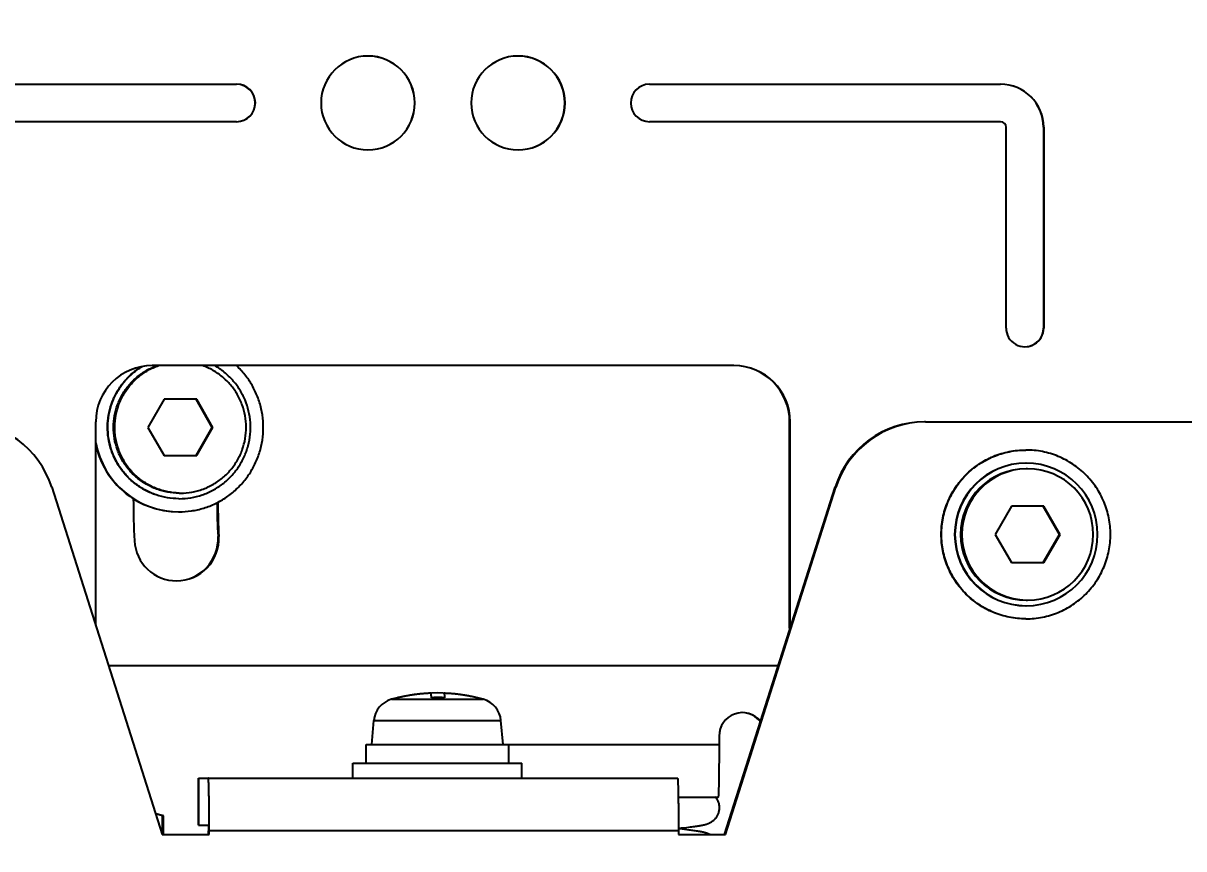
# Model space of a CAD drawing. Header units: millimetres. Extents: x 0 to 841, y 0 to 594.
# Drawn here: x 147.9 to 209.7, y 312.2 to 356.2 of the extents above; entities that cross this region are included whole.
import ezdxf

# ---------------------------------------------------------------- set-up
doc = ezdxf.new("R2010")
doc.units = ezdxf.units.MM
doc.header["$LTSCALE"] = 46.255
doc.layers.get('0').update_dxf_attribs({"linetype": 'CONTINUOUS'})
for name, color, linetype in [('3_ALL_AXIS', 7, 'CONTINUOUS'), ('AXIS', 7, 'CONTINUOUS'), ('CURVE', 7, 'CONTINUOUS')]:
    doc.layers.add(name, color=color, linetype=linetype)
doc.styles.get("Standard").update_dxf_attribs({"font": 'txt', "width": 0.8})
doc.dimstyles.new('DIMSTYLE_2', dxfattribs={"dimtxt": 2.5, "dimasz": 2.5, "dimexe": 2, "dimexo": 0.5, "dimtad": 1, "dimdec": 3, "dimdsep": 46, "dimtxsty": 'STANDARD', "dimblk": 'OPEN', "dimblk1": 'OPEN', "dimblk2": 'OPEN', "dimcen": 0.09, "dimadec": 0, "dimazin": 0, "dimtp": 0.5, "dimtm": 0.5, "dimtfac": 1, "dimtdec": 3, "dimtofl": 0, "dimtmove": 0, "dimatfit": 3, "dimldrblk": 'OPEN', "dimfxl": 1, "dimtolj": 1, "dimarcsym": 0})

# ---------------------------------------------------------------- blocks, each defined once
blk = doc.blocks.new('_OPEN')
at = {"color": 0, "linetype": 'BYBLOCK'}
for p, q in [((0, 0), (-1, 0.2)), ((-1, -0.2), (0, 0)), ((-1, 0), (0, 0))]:
    blk.add_line(p, q, dxfattribs=at)
blk = doc.blocks.new('*D1')
at = {"color": 2, "linetype": 'CONTINUOUS'}
for p, q in [((99.41, 256.965), (99.41, 468.591)), ((241.389, 391.465), (241.389, 468.591)), ((99.41, 466.591), (170.399, 466.591)), ((241.389, 466.591), (170.399, 466.591))]:
    blk.add_line(p, q, dxfattribs=at)
at = {"color": 2, "linetype": 'CONTINUOUS', "xscale": 2.5, "yscale": 2.5, "zscale": 2.5, "rotation": 180}
blk.add_blockref('_OPEN', (99.41, 466.591), dxfattribs=at)
at = {"color": 2, "linetype": 'CONTINUOUS', "xscale": 2.5, "yscale": 2.5, "zscale": 2.5}
blk.add_blockref('_OPEN', (241.389, 466.591), dxfattribs=at)
at = {"color": 2, "linetype": 'CONTINUOUS', "insert": (168.399, 469.716), "char_height": 2.5, "width": 10, "attachment_point": 2, "line_spacing_factor": 0.9}
blk.add_mtext('142\\P[5.6]', dxfattribs=at)
blk = doc.blocks.new('*D7')
at = {"color": 2, "linetype": 'CONTINUOUS'}
for p, q in [((117.517, 436.465), (24.788, 436.465)), ((26.788, 436.465), (26.788, 298.715)), ((26.788, 160.965), (26.788, 298.715)), ((209.211, 160.965), (24.788, 160.965))]:
    blk.add_line(p, q, dxfattribs=at)
at = {"color": 2, "linetype": 'CONTINUOUS', "xscale": 2.5, "yscale": 2.5, "zscale": 2.5}
for p, rotation in [((26.788, 436.465), 90), ((26.788, 160.965), 270)]:
    blk.add_blockref('_OPEN', p, dxfattribs=dict(at, rotation=rotation))
at = {"color": 2, "linetype": 'CONTINUOUS', "insert": (23.663, 297.715), "char_height": 2.5, "width": 12, "attachment_point": 2, "rotation": 90, "line_spacing_factor": 0.9}
blk.add_mtext('275,5\\P[10.8]', dxfattribs=at)

msp = doc.modelspace()

# ---------------------------------------------------------------- linework, layer by layer
at = {"color": 7, "linetype": 'CONTINUOUS'}
for p, q in [((140.56897, 352.96521), (159.26612, 352.96521)), ((181.26277, 352.96521), (199.95992, 352.96521)), ((159.26612, 350.96521), (140.56897, 350.96521)), ((199.95992, 350.96521), (181.26277, 350.96521)), ((200.25988, 339.96521), (200.25988, 350.66521)), ((202.25085, 350.66521), (202.25085, 339.96521)), ((202.25085, 350.66521), (202.25957, 350.66521)), ((202.25957, 350.66521), (202.25957, 339.96521)), ((202.25957, 339.96521), (202.25085, 339.96521)), ((185.76209, 337.96521), (154.76681, 337.96521)), ((155.41308, 336.16933), (154.54719, 334.66933)), ((157.14487, 336.16933), (155.41308, 336.16933)), ((157.97237, 334.66933), (157.10647, 336.16933)), ((158.01076, 334.66933), (157.14487, 336.16933)), ((151.76726, 324.10236), (151.76726, 334.96521)), ((154.54719, 334.66933), (155.41308, 333.16933)), ((157.10647, 333.16933), (157.97237, 334.66933)), ((157.14487, 333.16933), (158.01076, 334.66933)), ((158.01076, 334.66933), (157.97237, 334.66933)), ((188.72672, 323.96521), (188.72672, 334.96521)), ((188.76163, 334.96521), (188.72672, 334.96521)), ((188.76163, 323.96521), (188.76163, 334.96521)), ((195.96026, 334.96521), (215.38412, 334.96521)), ((155.41308, 333.16933), (157.14487, 333.16933)), ((149.4198, 331.48123), (155.31036, 312.96521)), ((185.26216, 312.96521), (191.15273, 331.48123)), ((185.30579, 312.96521), (191.19636, 331.48123)), ((191.15273, 331.48123), (191.19636, 331.48123)), ((200.53869, 330.46521), (199.67279, 328.96521)), ((202.27047, 330.46521), (200.53869, 330.46521)), ((203.09797, 328.96521), (202.23208, 330.46521)), ((203.13637, 328.96521), (202.27047, 330.46521)), ((199.67279, 328.96521), (200.53869, 327.46521)), ((202.23208, 327.46521), (203.09797, 328.96521)), ((202.27047, 327.46521), (203.13637, 328.96521)), ((203.13637, 328.96521), (203.09797, 328.96521)), ((200.53869, 327.46521), (202.27047, 327.46521)), ((188.76163, 323.96521), (188.72672, 323.96521)), ((188.12536, 321.96521), (152.44716, 321.96521)), ((184.968, 318.21521), (184.968, 317.76521)), ((173.76333, 317.76521), (184.968, 317.76521)), ((157.23215, 313.46521), (157.23215, 315.96521)), ((157.23215, 315.96521), (182.75731, 315.96521)), ((157.23405, 315.96521), (157.23405, 313.46521)), ((182.79474, 314.96521), (184.91913, 314.96521)), ((155.37251, 313.96521), (154.95679, 314.07662)), ((155.32888, 313.96521), (154.96085, 314.06384)), ((155.32888, 312.96521), (155.32888, 313.96521)), ((155.37251, 313.96521), (155.32888, 313.96521)), ((155.37251, 312.96521), (155.37251, 313.96521)), ((157.23215, 313.46521), (157.76111, 313.46521)), ((155.31036, 312.96521), (157.80998, 312.96521)), ((157.76635, 312.96521), (157.76635, 313.16521)), ((157.80998, 312.96521), (157.80998, 313.16521)), ((182.80617, 313.16521), (157.80998, 313.16521)), ((182.80611, 313.3032), (182.95705, 313.31759)), ((182.99404, 313.24679), (182.80614, 313.26481)), ((182.80617, 313.16521), (182.80617, 312.96521)), ((182.80617, 312.96521), (185.30579, 312.96521)), ((182.95705, 313.31759), (183.10368, 313.33228)), ((183.12574, 313.23345), (182.99404, 313.24679)), ((183.10368, 313.33228), (183.23946, 313.34665)), ((183.24974, 313.22024), (183.12574, 313.23345)), ((183.23946, 313.34665), (183.36505, 313.36071)), ((183.36624, 313.20716), (183.24974, 313.22024)), ((183.36505, 313.36071), (183.44346, 313.36994)), ((183.43986, 313.1985), (183.36624, 313.20716)), ((183.51032, 313.18988), (183.43986, 313.1985)), ((183.44346, 313.36994), (183.51784, 313.37907)), ((183.57772, 313.18128), (183.51032, 313.18988)), ((183.51784, 313.37907), (183.58839, 313.38812)), ((183.64216, 313.17272), (183.57772, 313.18128)), ((183.58839, 313.38812), (183.65529, 313.39709)), ((183.70374, 313.16415), (183.64216, 313.17272)), ((183.65529, 313.39709), (183.71872, 313.406)), ((183.76257, 313.15559), (183.70374, 313.16415)), ((183.71872, 313.406), (183.7789, 313.41487)), ((183.81879, 313.14699), (183.76257, 313.15559)), ((183.7789, 313.41487), (183.83601, 313.42374)), ((183.83601, 313.42374), (183.89026, 313.43261))]:
    msp.add_line(p, q, dxfattribs=at)
for points in [[(184.99447, 314.40067), (184.99415, 314.42413), (184.99212, 314.46423), (184.98822, 314.5044), (184.98241, 314.54464), (184.97469, 314.58479), (184.96512, 314.62445), (184.95374, 314.66356), (184.94058, 314.70203), (184.92575, 314.73953), (184.90934, 314.776), (184.89143, 314.8114), (184.87226, 314.84543), (184.85195, 314.87805), (184.83061, 314.90928), (184.80847, 314.93892), (184.78717, 314.96521)], [(183.89026, 313.43261), (183.91639, 313.43707), (183.94191, 313.44154), (183.96682, 313.44604), (183.99118, 313.45057), (184.015, 313.45513), (184.03831, 313.45974), (184.06117, 313.46441), (184.08358, 313.46914), (184.10556, 313.47393), (184.1272, 313.47882), (184.1485, 313.4838), (184.1695, 313.48889), (184.19029, 313.49413), (184.21088, 313.49952), (184.2313, 313.50508), (184.25168, 313.51086), (184.27203, 313.51688), (184.29238, 313.52317), (184.31288, 313.5298), (184.33358, 313.53681), (184.35444, 313.54422), (184.3756, 313.55213), (184.39705, 313.56057), (184.4188, 313.5696), (184.44099, 313.57933), (184.46366, 313.58986), (184.48676, 313.60122), (184.51029, 313.61351), (184.53428, 313.62684), (184.55865, 313.64125), (184.58326, 313.65676), (184.60804, 313.67344), (184.63297, 313.69136), (184.6579, 313.71055), (184.68275, 313.73106), (184.70747, 313.75296), (184.73195, 313.7763), (184.7561, 313.80114), (184.77982, 313.82752), (184.80301, 313.85549), (184.8256, 313.88513), (184.84742, 313.91641), (184.86822, 313.94916), (184.8879, 313.9834), (184.90632, 314.01908), (184.92323, 314.0559), (184.93852, 314.0938), (184.95212, 314.13272), (184.96389, 314.17231), (184.9738, 314.2125), (184.98181, 314.2532), (184.98785, 314.294), (184.99194, 314.3347), (184.99409, 314.37533), (184.99447, 314.40068)], [(184.48984, 312.96521), (184.46764, 312.97624), (184.44503, 312.98685), (184.42288, 312.99666), (184.40117, 313.00577), (184.37975, 313.01428), (184.35861, 313.02226), (184.33775, 313.02975), (184.31707, 313.03682), (184.29657, 313.04351), (184.27622, 313.04986), (184.25587, 313.05593), (184.2355, 313.06176), (184.21511, 313.06736), (184.19457, 313.07278), (184.17384, 313.07804), (184.15294, 313.08315), (184.13175, 313.08814), (184.11026, 313.09303), (184.08846, 313.09782), (184.06628, 313.10254), (184.04369, 313.10718), (184.0207, 313.11176), (183.99724, 313.11629), (183.97332, 313.12078), (183.94892, 313.12522), (183.92399, 313.12962), (183.89854, 313.134), (183.87255, 313.13835), (183.81879, 313.14699)]]:
    msp.add_lwpolyline(points, dxfattribs=at)
for centre, radius, start, end in [((159.26596, 351.96521), 1.00002, 270.009072, 89.990928), ((159.25724, 351.96521), 1.00002, 270.509084, 89.490916), ((181.26293, 351.96521), 1.00002, 90.5090459, 269.990892), ((181.26277, 351.96616), 0.99905, 90.0000238, 90.5004371), ((199.95973, 350.6654), 2.29982, 359.9951363, 89.9951356), ((199.951, 350.6654), 2.29983, 359.9951611, 89.7777156), ((199.9599, 350.66523), 0.29998, 359.9953337, 89.9953331), ((201.25964, 339.96512), 0.99992, 179.9951473, 0.0048527), ((201.25091, 339.96512), 0.99993, 270.5049394, 0.0047967), ((154.76706, 334.96546), 2.99977, 90.0048644, 180.0048637), ((185.72692, 334.96546), 2.99978, 359.9952118, 89.3283521), ((185.76183, 334.96546), 2.99977, 359.9951363, 89.9951356), ((144.65564, 329.96591), 4.99932, 17.6440606, 89.9970439), ((195.91689, 329.96591), 4.99932, 90.0029561, 162.3559394), ((195.96052, 329.96591), 4.99932, 90.503043, 162.3558975), ((195.96026, 329.96885), 4.99636, 90.0000199, 90.5003369), ((156.19201, 334.6688), 4.4995, 190.4359572, 269.8185271), ((156.17848, 334.66912), 4.50002, 191.358772, 237.5902065), ((201.31732, 328.97529), 4.48992, 90.0000047, 90.178119), ((201.31793, 328.96521), 3.8001, 90.0091517, 269.9908483), ((201.33538, 328.96521), 3.8001, 90.2722597, 269.7277403), ((201.33477, 328.974), 3.79121, 90.0000107, 90.2636863), ((201.33416, 328.96521), 3.8001, 270.0091559, 89.9908441), ((201.33533, 328.96521), 3.50009, 90.0091559, 269.9908441), ((156.17779, 334.6682), 4.49888, 237.5914339, 269.999479), ((156.20917, 334.66053), 3.79121, 269.7363137, 269.9999893), ((156.19171, 334.65925), 4.48992, 269.821881, 269.9999953), ((201.33477, 328.95642), 3.79121, 269.7363137, 269.9999893), ((193.72734, 323.96522), 5.00062, 180.0000788, 181.212149), ((201.31732, 328.95513), 4.48992, 269.821881, 269.9999953), ((186.21779, 318.21547), 1.24974, 39.3283592, 180.0048571), ((186.17415, 318.21546), 1.24975, 37.0254755, 87.9995281)]:
    msp.add_arc(centre, radius, start, end, dxfattribs=at)
for points, knots in [([(156.19171, 330.86933), (155.98657, 330.86933), (155.57552, 330.90271), (154.97573, 331.05159), (154.40768, 331.2954), (153.88648, 331.62772), (153.42575, 332.03983), (153.03759, 332.52094), (152.73217, 333.05841), (152.51753, 333.63814), (152.39927, 334.24492), (152.38052, 334.86284), (152.46174, 335.47568), (152.64084, 336.06737), (152.91307, 336.62238), (153.27137, 337.12617), (153.70614, 337.56541), (154.03982, 337.80781), (154.21501, 337.91455)], [0, 0, 0, 0, 0.06249549, 0.12498943, 0.18748536, 0.24998256, 0.31248119, 0.37498139, 0.437483, 0.49998579, 0.56248938, 0.62499331, 0.68749709, 0.75000023, 0.81250233, 0.87500306, 0.9375023, 1, 1, 1, 1]), ([(156.19172, 330.86937), (155.98679, 330.87031), (155.57631, 330.9055), (154.97779, 331.05685), (154.41135, 331.30276), (153.89202, 331.63683), (153.43335, 332.05029), (153.04736, 332.53233), (152.74415, 333.07031), (152.53166, 333.65016), (152.41546, 334.2567), (152.39858, 334.87403), (152.48148, 335.48601), (152.66197, 336.07661), (152.93533, 336.63035), (153.29444, 337.13277), (153.72972, 337.57062), (154.06355, 337.81209), (154.23877, 337.91838)], [0, 0, 0, 0, 0.06249649, 0.12499021, 0.18748614, 0.24998331, 0.31248193, 0.37498208, 0.43748366, 0.4999864, 0.56248994, 0.62499381, 0.6874975, 0.75000057, 0.81250257, 0.87500323, 0.93750237, 1, 1, 1, 1]), ([(156.20916, 331.16933), (156.00538, 331.16933), (155.69874, 331.19622), (155.30034, 331.28481), (154.91109, 331.4078), (154.44692, 331.62479), (153.94412, 331.97794), (153.51037, 332.41325), (153.159, 332.91741), (152.90071, 333.47503), (152.74338, 334.06909), (152.69183, 334.68148), (152.74761, 335.29349), (152.90904, 335.88645), (153.17118, 336.44229), (153.52598, 336.94396), (153.89017, 337.30441), (154.21541, 337.55115), (154.56083, 337.76856), (154.84058, 337.89701), (155.03249, 337.96554)], [0, 0, 0, 0, 0.06248828, 0.09376078, 0.12503498, 0.18752389, 0.25001427, 0.31250627, 0.3749999, 0.43749496, 0.49999107, 0.56248775, 0.6249844, 0.68748049, 0.7499755, 0.81246906, 0.87496099, 0.90623625, 0.93751112, 1, 1, 1, 1]), ([(156.19171, 330.16933), (156.41579, 330.16933), (156.86465, 330.20293), (157.52235, 330.35305), (158.1505, 330.59949), (158.73488, 330.9368), (159.26251, 331.35741), (159.7216, 331.85195), (160.10188, 332.40937), (160.39489, 333.01724), (160.59409, 333.66199), (160.695, 334.32922), (160.69541, 335.00405), (160.59529, 335.6714), (160.39687, 336.31638), (160.10456, 336.92462), (159.72503, 337.48242), (159.41915, 337.81269), (159.25503, 337.96527)], [0, 0, 0, 0, 0.0624954, 0.12498884, 0.18748454, 0.24998117, 0.31247911, 0.37497846, 0.4374792, 0.49998117, 0.5624841, 0.62498765, 0.68749142, 0.74999497, 0.81249791, 0.87499989, 0.93750063, 1, 1, 1, 1]), ([(156.20916, 330.86933), (156.4164, 330.86933), (156.83166, 330.90339), (157.43724, 331.05532), (158.01011, 331.30401), (158.53471, 331.6428), (158.99707, 332.06261), (159.38478, 332.55223), (159.68747, 333.09851), (159.89703, 333.68686), (160.00785, 334.30151), (160.01698, 334.92601), (159.92415, 335.54363), (159.73186, 336.13785), (159.44526, 336.69275), (159.07199, 337.19349), (158.62221, 337.62658), (158.27891, 337.86272), (158.09914, 337.96582)], [0, 0, 0, 0, 0.06249564, 0.12498946, 0.18748549, 0.24998277, 0.31248151, 0.37498181, 0.43748355, 0.49998644, 0.56249012, 0.62499408, 0.68749784, 0.75000091, 0.81250287, 0.87500345, 0.93750247, 1, 1, 1, 1]), ([(201.30336, 324.46521), (201.00935, 324.46521), (200.56657, 324.50883), (199.9952, 324.65207), (199.44039, 324.85054), (198.78752, 325.19943), (198.21539, 325.6692), (197.81976, 326.10586), (197.46873, 326.57914), (197.11967, 327.23212), (196.86207, 328.08163), (196.77503, 328.96521), (196.86207, 329.84879), (197.11967, 330.69829), (197.46873, 331.35128), (197.81976, 331.82455), (198.21539, 332.26122), (198.78752, 332.73098), (199.44039, 333.07987), (199.9952, 333.27834), (200.56657, 333.42159), (201.00935, 333.46521), (201.30336, 333.46521)], [0, 0, 0, 0, 0.06247693, 0.0937525, 0.12502912, 0.18750758, 0.24998782, 0.28126632, 0.31254527, 0.37502906, 0.43751416, 0.5, 0.56248584, 0.62497094, 0.68745473, 0.71873368, 0.75001218, 0.81249242, 0.87497088, 0.9062475, 0.93752307, 1, 1, 1, 1]), ([(201.30336, 324.46523), (201.00993, 324.46614), (200.56816, 324.51096), (199.9983, 324.65541), (199.44507, 324.85483), (198.79424, 325.20442), (198.22408, 325.67424), (197.82986, 326.11062), (197.48013, 326.5834), (197.13239, 327.23541), (196.8758, 328.08337), (196.78911, 328.96521), (196.8758, 329.84704), (197.13239, 330.695), (197.48013, 331.34702), (197.82986, 331.8198), (198.22408, 332.25618), (198.79424, 332.726), (199.44507, 333.07558), (199.9983, 333.275), (200.56816, 333.41946), (201.00993, 333.46427), (201.30336, 333.46519)], [0, 0, 0, 0, 0.06247738, 0.09375287, 0.12502934, 0.18750782, 0.24998808, 0.28126643, 0.31254524, 0.37502905, 0.43751416, 0.5, 0.56248584, 0.62497095, 0.68745476, 0.71873357, 0.75001192, 0.81249218, 0.87497066, 0.90624713, 0.93752262, 1, 1, 1, 1]), ([(201.31732, 324.46521), (201.61133, 324.46521), (202.05411, 324.50883), (202.62547, 324.65207), (203.18029, 324.85054), (203.83316, 325.19943), (204.40528, 325.6692), (204.80092, 326.10586), (205.15194, 326.57914), (205.50101, 327.23212), (205.75861, 328.08163), (205.84565, 328.96521), (205.75861, 329.84879), (205.50101, 330.69829), (205.15194, 331.35128), (204.80092, 331.82455), (204.40528, 332.26122), (203.83316, 332.73098), (203.18029, 333.07987), (202.62547, 333.27834), (202.05411, 333.42159), (201.61133, 333.46521), (201.31732, 333.46521)], [0, 0, 0, 0, 0.06247693, 0.0937525, 0.12502912, 0.18750758, 0.24998782, 0.28126632, 0.31254527, 0.37502906, 0.43751416, 0.5, 0.56248584, 0.62497094, 0.68745473, 0.71873368, 0.75001218, 0.81249242, 0.87497088, 0.9062475, 0.93752307, 1, 1, 1, 1]), ([(184.968, 317.76521), (184.968, 317.58312), (184.9674, 317.22595), (184.96512, 316.78598), (184.96236, 316.44953), (184.95992, 316.2146), (184.95709, 315.99461), (184.95391, 315.79166), (184.9504, 315.60772), (184.94661, 315.44456), (184.94312, 315.32231), (184.94015, 315.23607), (184.93797, 315.18042), (184.93576, 315.13099), (184.93351, 315.08792), (184.93123, 315.05128), (184.92896, 315.0212), (184.92666, 314.99767), (184.92448, 314.9809), (184.9224, 314.97087), (184.92077, 314.96642), (184.91962, 314.96521), (184.91913, 314.96521)], [0, 0, 0, 0, 0.19494952, 0.38240977, 0.471062, 0.55517925, 0.63395192, 0.706622, 0.7724902, 0.8309233, 0.88135988, 0.9034252, 0.92331643, 0.94098629, 0.9563929, 0.96950029, 0.98027898, 0.98870649, 0.99477011, 0.99847786, 0.99947679, 1, 1, 1, 1]), ([(157.80998, 313.16521), (157.80998, 313.34729), (157.80938, 313.70447), (157.8071, 314.14444), (157.80434, 314.48088), (157.8019, 314.71581), (157.79907, 314.93581), (157.79589, 315.13876), (157.79238, 315.3227), (157.78859, 315.48586), (157.7851, 315.60811), (157.78213, 315.69435), (157.77995, 315.75), (157.77774, 315.79942), (157.77549, 315.8425), (157.77321, 315.87914), (157.77094, 315.90922), (157.76864, 315.93275), (157.76646, 315.94952), (157.76438, 315.95955), (157.76275, 315.964), (157.7616, 315.96521), (157.76111, 315.96521)], [0, 0, 0, 0, 0.19494945, 0.38240978, 0.47106197, 0.55517927, 0.63395194, 0.70662194, 0.77249023, 0.83092333, 0.88135983, 0.90342522, 0.92331645, 0.94098625, 0.95639291, 0.96950031, 0.98027895, 0.9887065, 0.99477012, 0.99847786, 0.99947679, 1, 1, 1, 1]), ([(182.75731, 315.96521), (182.7578, 315.96521), (182.75895, 315.964), (182.76057, 315.95955), (182.76266, 315.94952), (182.76483, 315.93275), (182.76713, 315.90922), (182.76941, 315.87914), (182.77168, 315.8425), (182.77393, 315.79942), (182.77615, 315.75), (182.77832, 315.69435), (182.78129, 315.60811), (182.78479, 315.48586), (182.78858, 315.3227), (182.79208, 315.13876), (182.79526, 314.93581), (182.79809, 314.71581), (182.80053, 314.48088), (182.80329, 314.14444), (182.80557, 313.70447), (182.80617, 313.34729), (182.80617, 313.16521)], [0, 0, 0, 0, 0.00052321, 0.00152214, 0.00522988, 0.0112935, 0.01972105, 0.03049969, 0.04360709, 0.05901375, 0.07668355, 0.09657478, 0.11864017, 0.16907667, 0.22750977, 0.29337806, 0.36604806, 0.44482073, 0.52893803, 0.61759022, 0.80505055, 1, 1, 1, 1]), ([(157.76111, 313.46521), (157.76126, 313.46521), (157.76147, 313.46454), (157.76168, 313.46359), (157.76193, 313.4617), (157.76229, 313.45793), (157.76271, 313.45136), (157.76318, 313.44149), (157.76363, 313.42894), (157.76406, 313.41385), (157.76447, 313.39637), (157.76499, 313.36878), (157.76553, 313.32975), (157.766, 313.27854), (157.76629, 313.22299), (157.76635, 313.18472), (157.76635, 313.16521)], [0, 0, 0, 0, 0.00147731, 0.00518502, 0.01124872, 0.0196772, 0.04356344, 0.07664077, 0.1185996, 0.16903876, 0.22747425, 0.29334526, 0.44479541, 0.61757235, 0.80503747, 1, 1, 1, 1])]:
    msp.add_open_spline(points, degree=3, knots=knots, dxfattribs=at)
at = {"layer": '3_ALL_AXIS', "color": 7, "linetype": 'CONTINUOUS'}
for p, q in [((158.32086, 328.85869), (158.27723, 328.85869)), ((166.16339, 316.76521), (166.16339, 317.76521)), ((166.16345, 317.76521), (173.76333, 317.76521)), ((173.76339, 316.76521), (173.76339, 317.76521)), ((165.46339, 315.96521), (165.46339, 316.76521)), ((165.46346, 316.76521), (174.46332, 316.76521)), ((174.46339, 315.96521), (174.46339, 316.76521))]:
    msp.add_line(p, q, dxfattribs=at)
for centre, radius, start, end in [((166.26527, 351.96542), 2.49981, 90.0048643, 180.0048636), ((166.26484, 351.96542), 2.49981, 359.9951364, 89.9951357), ((166.25612, 351.96542), 2.49981, 359.9951604, 89.7950973), ((174.26405, 351.96542), 2.49981, 90.0048643, 180.0048636), ((174.26363, 351.96542), 2.49981, 359.9951364, 89.9951357), ((174.2549, 351.96542), 2.49981, 359.9951604, 89.7950973), ((166.26527, 351.965), 2.49981, 179.9951364, 269.9951357), ((166.25612, 351.965), 2.49981, 270.2049027, 0.0048396), ((166.26484, 351.965), 2.49981, 270.0048643, 0.0048636), ((174.26405, 351.965), 2.49981, 179.9951364, 269.9951357), ((174.2549, 351.965), 2.49981, 270.2049027, 0.0048396), ((174.26363, 351.965), 2.49981, 270.0048643, 0.0048636), ((201.40515, 328.96521), 3.5001, 91.1519531, 268.8480469), ((201.40459, 328.97117), 3.49404, 90.0001959, 91.1447825), ((201.40402, 328.96521), 3.50009, 270.009157, 89.990843), ((198.53026, 330.9654), 44.76387, 180.121696, 182.9993162), ((156.27899, 334.66337), 3.49404, 268.8552175, 269.9998041), ((198.4831, 330.96536), 40.26102, 180.4413383, 182.9993887), ((198.52685, 330.96536), 40.26114, 180.4101657, 182.9993829), ((156.07446, 328.74072), 2.24981, 182.994855, 269.9951549), ((156.03044, 328.74076), 2.24986, 271.1161212, 3.0044135), ((156.07408, 328.74076), 2.24985, 270.0048966, 3.0045406), ((201.40459, 328.95925), 3.49404, 268.8552175, 269.9998041)]:
    msp.add_arc(centre, radius, start, end, dxfattribs=at)
for points, knots in [([(156.20918, 331.17002), (156.00686, 331.17407), (155.70295, 331.20664), (155.30904, 331.30189), (154.92475, 331.43088), (154.46758, 331.65408), (153.97389, 332.0125), (153.54948, 332.4509), (153.20723, 332.95605), (152.95741, 333.51275), (152.80755, 334.10425), (152.76214, 334.71276), (152.82256, 335.31996), (152.98698, 335.90759), (153.25047, 336.45795), (153.60508, 336.95449), (154.0402, 337.38228), (154.54252, 337.72837), (154.91267, 337.89789), (155.10326, 337.96588)], [0, 0, 0, 0, 0.06249501, 0.0937689, 0.12504457, 0.18753713, 0.25003121, 0.31252689, 0.37502419, 0.43752287, 0.5000226, 0.56252283, 0.62502303, 0.68752263, 0.75002114, 0.81251822, 0.87501365, 0.93750752, 1, 1, 1, 1]), ([(156.27897, 331.16933), (156.48278, 331.16933), (156.78945, 331.19623), (157.18789, 331.28483), (157.57718, 331.40785), (158.04138, 331.62488), (158.54421, 331.9781), (158.97798, 332.4135), (159.32933, 332.91774), (159.58759, 333.47545), (159.74484, 334.0696), (159.79631, 334.68205), (159.74041, 335.29412), (159.57887, 335.88712), (159.31657, 336.44295), (158.96163, 336.9446), (158.59731, 337.30499), (158.27197, 337.55168), (157.92646, 337.76901), (157.64664, 337.8974), (157.45469, 337.96588)], [0, 0, 0, 0, 0.06248845, 0.09376081, 0.12503494, 0.18752388, 0.25001427, 0.31250625, 0.37499989, 0.43749493, 0.49999105, 0.56248771, 0.62498437, 0.68748045, 0.74997544, 0.81246901, 0.87496092, 0.90623618, 0.93751107, 1, 1, 1, 1])]:
    msp.add_open_spline(points, degree=3, knots=knots, dxfattribs=at)
at = {"layer": 'AXIS', "color": 7, "linetype": 'CONTINUOUS'}
for p, q in [((167.51638, 320.17616), (172.4104, 320.17616)), ((166.46339, 317.76521), (166.57479, 319.03844)), ((166.57479, 319.03844), (173.352, 319.03844)), ((173.46339, 317.76521), (173.352, 319.03844))]:
    msp.add_line(p, q, dxfattribs=at)
for centre, radius, start, end in [((169.96339, 311.51521), 9, 74.223231, 105.776769), ((167.86984, 318.92514), 1.3, 105.776769, 175), ((172.05695, 318.92514), 1.3, 5, 74.223231)]:
    msp.add_arc(centre, radius, start, end, dxfattribs=at)
at = {"layer": 'CURVE', "color": 40, "linetype": 'CONTINUOUS'}
msp.add_open_spline([(167.86982, 320.25978), (167.86876, 320.26201), (167.86662, 320.26604), (167.86449, 320.26667), (167.86307, 320.2667)], degree=3, dxfattribs=at)
for points, knots in [([(169.61955, 320.50159), (169.5843, 320.49966), (169.51378, 320.49582), (169.42565, 320.49092), (169.36394, 320.48768), (169.3287, 320.48554), (169.29353, 320.48229), (169.24955, 320.4786), (169.19679, 320.47401), (169.15281, 320.47022), (169.11764, 320.46719), (169.09563, 320.46529), (169.07808, 320.46378), (169.067, 320.4628), (169.05839, 320.46212), (169.04883, 320.46103), (169.03168, 320.45894), (169.0074, 320.45605), (168.96842, 320.45137), (168.91974, 320.44555), (168.87104, 320.43971), (168.83209, 320.43504), (168.80286, 320.43155), (168.77855, 320.42862), (168.76145, 320.42659), (168.7518, 320.42541), (168.74422, 320.42458), (168.73795, 320.42353), (168.72914, 320.4222), (168.71393, 320.41985), (168.69208, 320.41651), (168.66592, 320.41248), (168.63101, 320.40712), (168.58739, 320.40043), (168.53504, 320.39236), (168.4914, 320.38576), (168.45654, 320.38019), (168.42186, 320.37352), (168.37845, 320.36555), (168.32638, 320.35584), (168.28298, 320.34778), (168.24828, 320.34133), (168.22656, 320.33728), (168.20925, 320.33408), (168.19828, 320.33201), (168.18984, 320.3305), (168.1826, 320.32895), (168.1751, 320.32728), (168.16023, 320.324), (168.13788, 320.31905), (168.1081, 320.31247), (168.07831, 320.30588), (168.0386, 320.2971), (167.9691, 320.28173), (167.90953, 320.26856), (167.86982, 320.25978)], [0, 0, 0, 0, 0.0625, 0.125, 0.15625, 0.171875, 0.1875, 0.21875, 0.25, 0.28125, 0.296875, 0.3125, 0.3203125, 0.328125, 0.33203125, 0.3359375, 0.34375, 0.359375, 0.375, 0.40625, 0.4375, 0.453125, 0.46875, 0.484375, 0.4921875, 0.49609375, 0.5, 0.50390625, 0.5078125, 0.515625, 0.53125, 0.546875, 0.5625, 0.59375, 0.625, 0.65625, 0.671875, 0.6875, 0.71875, 0.75, 0.78125, 0.796875, 0.8125, 0.8203125, 0.828125, 0.83203125, 0.8359375, 0.83984375, 0.84375, 0.859375, 0.875, 0.890625, 0.90625, 0.9375, 1, 1, 1, 1]), ([(169.6501, 320.25978), (169.64949, 320.26748), (169.64829, 320.28292), (169.64679, 320.30211), (169.64574, 320.31572), (169.64513, 320.32322), (169.64453, 320.32962), (169.64377, 320.338), (169.64256, 320.35119), (169.64136, 320.36454), (169.64012, 320.37756), (169.63874, 320.38948), (169.6374, 320.40174), (169.63621, 320.41232), (169.63562, 320.41768), (169.63528, 320.42064), (169.63502, 320.42316), (169.6348, 320.42453), (169.63449, 320.42676), (169.63396, 320.43048), (169.63289, 320.43806), (169.63166, 320.44659), (169.63059, 320.45427), (169.62998, 320.45836), (169.62937, 320.46134), (169.6286, 320.46545), (169.62738, 320.47184), (169.62628, 320.4773), (169.62539, 320.48235), (169.6247, 320.48484), (169.62345, 320.48879), (169.62168, 320.49465), (169.62026, 320.49927), (169.61955, 320.50159)], [0, 0, 0, 0, 0.0625, 0.125, 0.15625, 0.171875, 0.1875, 0.21875, 0.25, 0.3125, 0.34375, 0.375, 0.4375, 0.46875, 0.484375, 0.4921875, 0.5, 0.5078125, 0.515625, 0.53125, 0.5625, 0.625, 0.65625, 0.671875, 0.6875, 0.71875, 0.75, 0.8125, 0.828125, 0.84375, 0.875, 0.9375, 1, 1, 1, 1]), ([(170.00004, 320.26678), (169.99622, 320.26677), (169.9905, 320.26676), (169.98287, 320.26675), (169.97808, 320.26674), (169.97429, 320.26673), (169.97184, 320.26673), (169.97028, 320.26673), (169.96914, 320.26672), (169.96704, 320.26671), (169.96475, 320.26669), (169.95897, 320.26665), (169.95042, 320.26659), (169.93895, 320.26651), (169.9275, 320.26643), (169.91223, 320.26634), (169.88551, 320.26598), (169.84733, 320.26554), (169.80916, 320.26465), (169.77862, 320.26398), (169.75953, 320.26342), (169.74429, 320.263), (169.73469, 320.26272), (169.72812, 320.26255), (169.72413, 320.26243), (169.71926, 320.26225), (169.71348, 320.26204), (169.69935, 320.26154), (169.67827, 320.26079), (169.65948, 320.26011), (169.6501, 320.25978)], [0, 0, 0, 0, 0.0625, 0.09375, 0.125, 0.140625, 0.15625, 0.1640625, 0.16796875, 0.171875, 0.1796875, 0.1875, 0.21875, 0.25, 0.28125, 0.3125, 0.375, 0.5, 0.625, 0.6875, 0.75, 0.78125, 0.8125, 0.828125, 0.8359375, 0.84375, 0.859375, 0.875, 0.9375, 1, 1, 1, 1]), ([(170.34999, 320.25978), (170.34617, 320.25992), (170.34045, 320.26014), (170.33282, 320.26044), (170.32804, 320.26062), (170.32425, 320.26076), (170.3218, 320.26086), (170.32025, 320.26092), (170.31911, 320.26096), (170.31701, 320.26103), (170.31472, 320.2611), (170.30895, 320.26129), (170.3004, 320.26158), (170.28894, 320.26196), (170.27749, 320.26233), (170.26223, 320.26285), (170.23551, 320.26356), (170.19735, 320.26464), (170.15917, 320.26529), (170.12864, 320.26584), (170.10954, 320.26604), (170.09429, 320.26623), (170.08468, 320.26634), (170.07811, 320.26642), (170.07412, 320.26647), (170.06925, 320.26648), (170.06346, 320.26651), (170.04933, 320.26657), (170.02823, 320.26666), (170.00944, 320.26674), (170.00004, 320.26678)], [0, 0, 0, 0, 0.0625, 0.09375, 0.125, 0.140625, 0.15625, 0.1640625, 0.16796875, 0.171875, 0.1796875, 0.1875, 0.21875, 0.25, 0.28125, 0.3125, 0.375, 0.5, 0.625, 0.6875, 0.75, 0.78125, 0.8125, 0.828125, 0.8359375, 0.84375, 0.859375, 0.875, 0.9375, 1, 1, 1, 1]), ([(170.31945, 320.50159), (170.32006, 320.49966), (170.32129, 320.49582), (170.32283, 320.49092), (170.32391, 320.48769), (170.32452, 320.48554), (170.32545, 320.48068), (170.32652, 320.47556), (170.32775, 320.46947), (170.32852, 320.46563), (170.32905, 320.46307), (170.32936, 320.4614), (170.32971, 320.4589), (170.33013, 320.45606), (170.33115, 320.44902), (170.33235, 320.44093), (170.3337, 320.43146), (170.33475, 320.42484), (170.33563, 320.41642), (170.33686, 320.40584), (170.33807, 320.395), (170.33914, 320.38576), (170.33975, 320.38018), (170.34066, 320.3702), (170.34172, 320.35909), (170.34293, 320.34618), (170.34369, 320.33804), (170.34421, 320.33253), (170.34453, 320.32908), (170.34488, 320.32446), (170.34531, 320.31908), (170.346, 320.31026), (170.34687, 320.2993), (170.34826, 320.28173), (170.3493, 320.26856), (170.34999, 320.25978)], [0, 0, 0, 0, 0.0625, 0.125, 0.15625, 0.171875, 0.1875, 0.25, 0.28125, 0.3125, 0.328125, 0.3359375, 0.34375, 0.359375, 0.375, 0.4375, 0.46875, 0.5, 0.53125, 0.5625, 0.625, 0.65625, 0.671875, 0.6875, 0.75, 0.78125, 0.8125, 0.828125, 0.8359375, 0.84375, 0.859375, 0.875, 0.90625, 0.9375, 1, 1, 1, 1]), ([(172.06918, 320.25978), (172.03472, 320.26748), (171.96581, 320.28292), (171.87965, 320.30211), (171.81937, 320.31572), (171.78487, 320.32322), (171.75014, 320.32962), (171.70681, 320.338), (171.65478, 320.3479), (171.61142, 320.35618), (171.57675, 320.3628), (171.55505, 320.36693), (171.53775, 320.37025), (171.52681, 320.3723), (171.51834, 320.37399), (171.50885, 320.37553), (171.49177, 320.37817), (171.46761, 320.38198), (171.42883, 320.38805), (171.38039, 320.39564), (171.33194, 320.40323), (171.29318, 320.4093), (171.2641, 320.41386), (171.23991, 320.41764), (171.2229, 320.42033), (171.21329, 320.4218), (171.20577, 320.42306), (171.19945, 320.42375), (171.19061, 320.42487), (171.17533, 320.42673), (171.15339, 320.42943), (171.12712, 320.43266), (171.09207, 320.43696), (171.04826, 320.44235), (170.99569, 320.44878), (170.9519, 320.45427), (170.91683, 320.45836), (170.88164, 320.46134), (170.8377, 320.46545), (170.78495, 320.47022), (170.74099, 320.47423), (170.70584, 320.47744), (170.68383, 320.47943), (170.6663, 320.48104), (170.65519, 320.48202), (170.64666, 320.48287), (170.63926, 320.48334), (170.63159, 320.48376), (170.61639, 320.48464), (170.59353, 320.48594), (170.56308, 320.48768), (170.53263, 320.48942), (170.49202, 320.49173), (170.42096, 320.49579), (170.36005, 320.49927), (170.31945, 320.50159)], [0, 0, 0, 0, 0.0625, 0.125, 0.15625, 0.171875, 0.1875, 0.21875, 0.25, 0.28125, 0.296875, 0.3125, 0.3203125, 0.328125, 0.33203125, 0.3359375, 0.34375, 0.359375, 0.375, 0.40625, 0.4375, 0.453125, 0.46875, 0.484375, 0.4921875, 0.49609375, 0.5, 0.50390625, 0.5078125, 0.515625, 0.53125, 0.546875, 0.5625, 0.59375, 0.625, 0.65625, 0.671875, 0.6875, 0.71875, 0.75, 0.78125, 0.796875, 0.8125, 0.8203125, 0.828125, 0.83203125, 0.8359375, 0.83984375, 0.84375, 0.859375, 0.875, 0.890625, 0.90625, 0.9375, 1, 1, 1, 1]), ([(172.06371, 320.2667), (172.06398, 320.26661), (172.06447, 320.26642), (172.06556, 320.26564), (172.06651, 320.2646), (172.06668, 320.26434), (172.06767, 320.26285), (172.06858, 320.26102), (172.06918, 320.25978)], [0, 0, 0, 0, 0.25, 0.375, 0.5, 0.625, 0.75, 1, 1, 1, 1])]:
    msp.add_open_spline(points, degree=3, knots=knots, dxfattribs=at)

# ---------------------------------------------------------------- dimensions: what is measured, and where the dimension line sits
at = {"color": 2, "linetype": 'CONTINUOUS'}
for base, p1, p2, angle, picture, middle in [((99.41025, 466.5912), (241.38863, 390.96521), (99.41025, 256.46521), 180, '*D1', (170.39944, 466.5912)), ((26.7876, 436.46521), (209.71103, 160.96521), (118.0166, 436.46521), 90, '*D7', (26.7876, 298.71521))]:
    dim = msp.add_linear_dim(base=base, p1=p1, p2=p2, angle=angle, dimstyle='DIMSTYLE_2', dxfattribs=at)
    dim.commit()
    dim.dimension.update_dxf_attribs({"geometry": picture, "text_midpoint": middle, "dimtype": 160})

doc.saveas('drawing.dxf')
